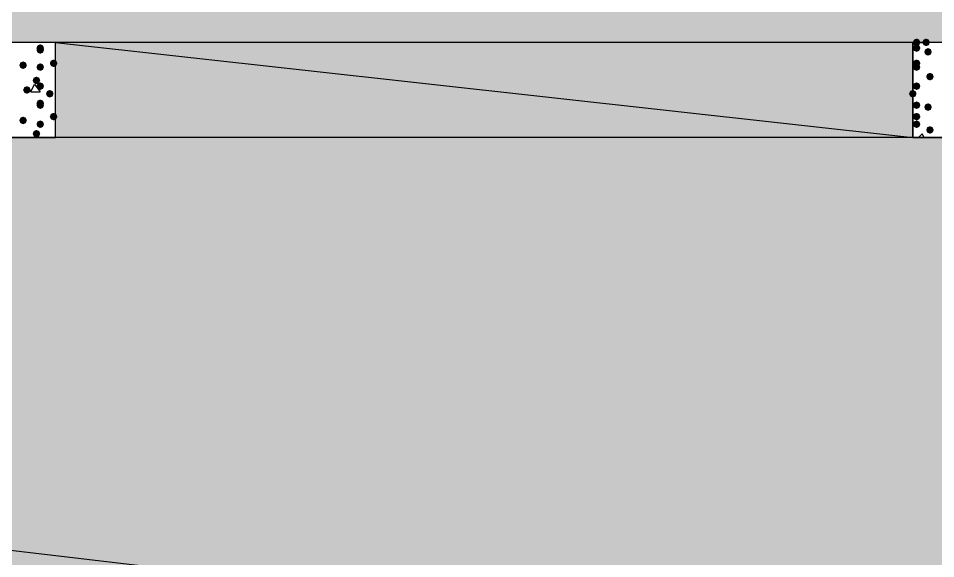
# Model space of a CAD drawing. Header units: millimetres. Extents: x 0 to 420, y 0 to 297.
# Drawn here: x 111.44 to 131.83, y 193.5 to 205.51 of the extents above; entities that cross this region are included whole.
import ezdxf

# ---------------------------------------------------------------- set-up
doc = ezdxf.new("R2010")
doc.units = ezdxf.units.MM
doc.layers.get('0').update_dxf_attribs({"linetype": 'CONTINUOUS'})

msp = doc.modelspace()

# ---------------------------------------------------------------- hatches: boundary and pattern name
at = {"true_color": 0x000008}
h = msp.add_hatch(color=0, dxfattribs=at)
h.paths.add_polyline_path([(379.603, 224.070333), (33.528, 224.070333), (379.603, 204.978)], flags=0)
h.paths.add_polyline_path([(33.528, 224.070333), (379.603, 204.978), (33.528, 204.978)], flags=0)
at = {"true_color": 0x000007}
for points in [[(131.487333, 204.978), (131.462463, 204.918204), (131.402667, 204.893333), (131.342871, 204.918204), (131.318, 204.978), (131.342871, 205.037796), (131.402667, 205.062667), (131.462462, 205.037796)], [(131.699, 204.978), (131.674129, 204.918204), (131.614333, 204.893333), (131.554537, 204.918204), (131.529667, 204.978), (131.554537, 205.037796), (131.614333, 205.062667), (131.674129, 205.037796)], [(112.014, 204.851), (111.989129, 204.791204), (111.929333, 204.766333), (111.869538, 204.791204), (111.844667, 204.851), (111.869537, 204.910796), (111.929333, 204.935667), (111.989129, 204.910796)], [(112.014, 204.808667), (111.989129, 204.748871), (111.929333, 204.724), (111.869538, 204.748871), (111.844667, 204.808667), (111.869537, 204.868462), (111.929333, 204.893333), (111.989129, 204.868463)], [(131.487333, 204.851), (131.462463, 204.791204), (131.402667, 204.766333), (131.342871, 204.791204), (131.318, 204.851), (131.342871, 204.910796), (131.402667, 204.935667), (131.462462, 204.910796)], [(131.741333, 204.766333), (131.716463, 204.706537), (131.656667, 204.681667), (131.596871, 204.706537), (131.572, 204.766333), (131.596871, 204.826129), (131.656667, 204.851), (131.716462, 204.826129)], [(111.633, 204.47), (111.608129, 204.410204), (111.548333, 204.385333), (111.488537, 204.410204), (111.463667, 204.47), (111.488537, 204.529796), (111.548333, 204.554667), (111.608129, 204.529796)], [(112.014, 204.427667), (111.989129, 204.367871), (111.929333, 204.343), (111.869538, 204.367871), (111.844667, 204.427667), (111.869537, 204.487462), (111.929333, 204.512333), (111.989129, 204.487463)], [(112.310333, 204.512333), (112.285463, 204.452537), (112.225667, 204.427667), (112.165871, 204.452537), (112.141, 204.512333), (112.165871, 204.572129), (112.225667, 204.597), (112.285462, 204.572129)], [(131.487333, 204.512333), (131.462463, 204.452537), (131.402667, 204.427667), (131.342871, 204.452537), (131.318, 204.512333), (131.342871, 204.572129), (131.402667, 204.597), (131.462462, 204.572129)], [(131.487333, 204.427667), (131.462463, 204.367871), (131.402667, 204.343), (131.342871, 204.367871), (131.318, 204.427667), (131.342871, 204.487462), (131.402667, 204.512333), (131.462462, 204.487463)], [(131.783667, 204.216), (131.758796, 204.156204), (131.699, 204.131333), (131.639204, 204.156204), (131.614333, 204.216), (131.639204, 204.275796), (131.699, 204.300667), (131.758796, 204.275796)], [(111.929333, 204.131333), (111.904462, 204.071537), (111.844667, 204.046667), (111.784871, 204.071537), (111.76, 204.131333), (111.784871, 204.191129), (111.844667, 204.216), (111.904462, 204.191129)], [(112.014, 204.004333), (111.989129, 203.944537), (111.929333, 203.919667), (111.869538, 203.944537), (111.844667, 204.004333), (111.869537, 204.064129), (111.929333, 204.089), (111.989129, 204.064129)], [(131.487333, 204.004333), (131.462463, 203.944537), (131.402667, 203.919667), (131.342871, 203.944537), (131.318, 204.004333), (131.342871, 204.064129), (131.402667, 204.089), (131.462462, 204.064129)], [(111.717667, 203.919667), (111.692796, 203.859871), (111.633, 203.835), (111.573204, 203.859871), (111.548333, 203.919667), (111.573204, 203.979462), (111.633, 204.004333), (111.692796, 203.979463)], [(112.225667, 203.835), (112.200796, 203.775204), (112.141, 203.750333), (112.081204, 203.775204), (112.056333, 203.835), (112.081204, 203.894796), (112.141, 203.919667), (112.200796, 203.894796)], [(131.402667, 203.835), (131.377796, 203.775204), (131.318, 203.750333), (131.258204, 203.775204), (131.233333, 203.835), (131.258204, 203.894796), (131.318, 203.919667), (131.377796, 203.894796)], [(112.014, 203.623333), (111.989129, 203.563538), (111.929333, 203.538667), (111.869538, 203.563538), (111.844667, 203.623333), (111.869537, 203.683129), (111.929333, 203.708), (111.989129, 203.683129)], [(112.014, 203.581), (111.989129, 203.521204), (111.929333, 203.496333), (111.869538, 203.521204), (111.844667, 203.581), (111.869537, 203.640796), (111.929333, 203.665667), (111.989129, 203.640796)], [(131.487333, 203.581), (131.462463, 203.521204), (131.402667, 203.496333), (131.342871, 203.521204), (131.318, 203.581), (131.342871, 203.640796), (131.402667, 203.665667), (131.462462, 203.640796)], [(131.741333, 203.538667), (131.716463, 203.478871), (131.656667, 203.454), (131.596871, 203.478871), (131.572, 203.538667), (131.596871, 203.598462), (131.656667, 203.623333), (131.716462, 203.598463)], [(111.633, 203.242333), (111.608129, 203.182537), (111.548333, 203.157667), (111.488537, 203.182537), (111.463667, 203.242333), (111.488537, 203.302129), (111.548333, 203.327), (111.608129, 203.302129)], [(112.014, 203.157667), (111.989129, 203.097871), (111.929333, 203.073), (111.869538, 203.097871), (111.844667, 203.157667), (111.869537, 203.217462), (111.929333, 203.242333), (111.989129, 203.217463)], [(112.310333, 203.327), (112.285463, 203.267204), (112.225667, 203.242333), (112.165871, 203.267204), (112.141, 203.327), (112.165871, 203.386796), (112.225667, 203.411667), (112.285462, 203.386796)], [(131.487333, 203.327), (131.462463, 203.267204), (131.402667, 203.242333), (131.342871, 203.267204), (131.318, 203.327), (131.342871, 203.386796), (131.402667, 203.411667), (131.462462, 203.386796)], [(131.487333, 203.157667), (131.462463, 203.097871), (131.402667, 203.073), (131.342871, 203.097871), (131.318, 203.157667), (131.342871, 203.217462), (131.402667, 203.242333), (131.462462, 203.217463)], [(111.929333, 202.946), (111.904462, 202.886204), (111.844667, 202.861333), (111.784871, 202.886204), (111.76, 202.946), (111.784871, 203.005796), (111.844667, 203.030667), (111.904462, 203.005796)], [(131.783667, 203.030667), (131.758796, 202.970871), (131.699, 202.946), (131.639204, 202.970871), (131.614333, 203.030667), (131.639204, 203.090462), (131.699, 203.115333), (131.758796, 203.090463)]]:
    msp.add_hatch(color=0, dxfattribs=at).paths.add_polyline_path(points, flags=0)
at = {"true_color": 0x000008}
h = msp.add_hatch(color=0, dxfattribs=at)
h.paths.add_polyline_path([(131.318, 204.978), (112.268, 204.978), (131.318, 202.861333)], flags=0)
h.paths.add_polyline_path([(112.268, 204.978), (131.318, 202.861333), (112.268, 202.861333)], flags=0)
h = msp.add_hatch(color=0, dxfattribs=at)
h.paths.add_polyline_path([(194.902667, 202.861333), (33.528, 202.861333), (194.902667, 183.811333)], flags=0)
h.paths.add_polyline_path([(33.528, 202.861333), (194.902667, 183.811333), (33.528, 183.811333)], flags=0)

# ---------------------------------------------------------------- linework, layer by layer
at = {"color": 0, "true_color": 0x000008}
for points in [[(33.528, 224.070333), (379.603, 204.978), (33.528, 204.978)], [(131.318, 204.978), (112.268, 204.978), (131.318, 202.861333)], [(112.268, 204.978), (131.318, 202.861333), (112.268, 202.861333)], [(194.902667, 202.861333), (33.528, 202.861333), (194.902667, 183.811333)], [(33.528, 202.861333), (194.902667, 183.811333), (33.528, 183.811333)]]:
    msp.add_lwpolyline(points, close=True, dxfattribs=at)
at = {"color": 0, "true_color": 0x000007}
for points in [[(110.151333, 204.978), (110.151333, 202.861333), (112.268, 202.861333), (112.268, 204.978)], [(131.318, 204.978), (131.318, 202.861333), (133.434667, 202.861333), (133.434667, 204.978)]]:
    msp.add_lwpolyline(points, close=True, dxfattribs=at)
for points in [[(131.402667, 204.978), (131.614333, 204.978)], [(111.717667, 203.877333), (111.802333, 204.046667), (111.929333, 203.877333)], [(111.717667, 203.877333), (111.929333, 203.877333)], [(131.445, 202.861333), (131.529667, 202.946)], [(131.572, 202.861333), (131.529667, 202.946)]]:
    msp.add_lwpolyline(points, dxfattribs=at)

doc.saveas('drawing.dxf')
